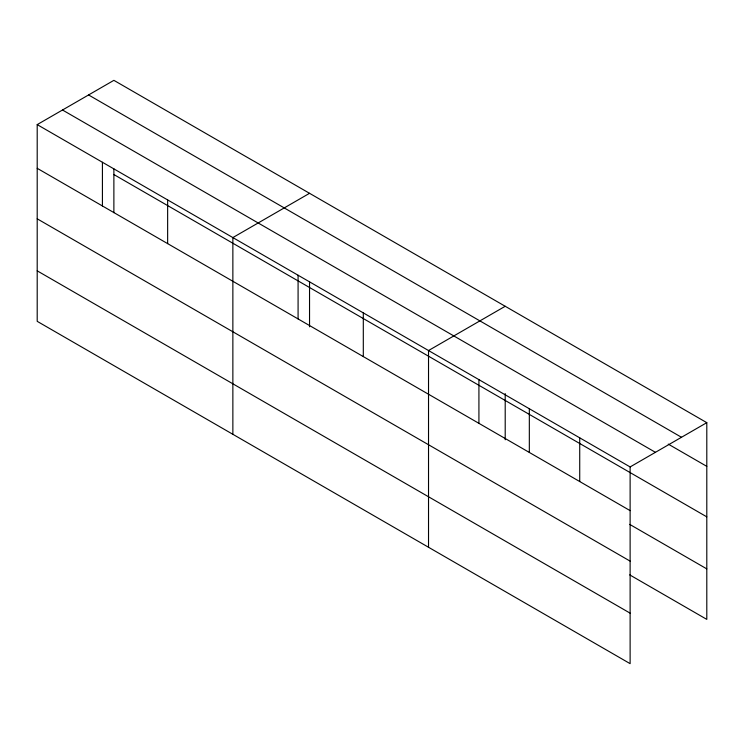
<?xml version="1.0" encoding="UTF-8"?>
<svg xmlns="http://www.w3.org/2000/svg" width="744" height="744" viewBox="0 0 744 744"><rect width="100%" height="100%" fill="white"/><g stroke="black" fill="none" stroke-linecap="round" stroke-linejoin="round"><path stroke-width="1.12" d="M309.541 281.762L309.541 326.811M505.204 393.585L505.204 439.778M630.121 561.125L630.121 466.934L37.2 124.611L37.2 321.334L630.121 663.657L630.121 561.125L37.2 218.81M629.722 574.88L706.8 619.389L706.8 422.666L113.879 80.343L37.2 124.611M309.541 193.31L232.863 237.578L232.863 434.301M505.204 306.277L428.525 350.545L428.525 547.268M630.121 466.934L706.8 422.666M88.573 94.953L681.495 437.277M668.261 444.112L706.8 466.358M62.505 110.01L655.427 452.324M113.879 174.542L706.8 516.857M37.2 168.311L630.121 510.635M629.722 524.39L706.8 568.89M37.2 270.835L630.121 613.158M579.725 437.835L579.725 481.535M529.328 408.744L529.328 452.436M478.922 379.645L478.922 423.336M363.305 312.889L363.305 356.59M298.084 275.233L298.084 318.934M167.642 199.922L167.642 243.623M113.879 168.804L113.879 212.691M102.421 162.266L102.421 205.967"/></g></svg>
